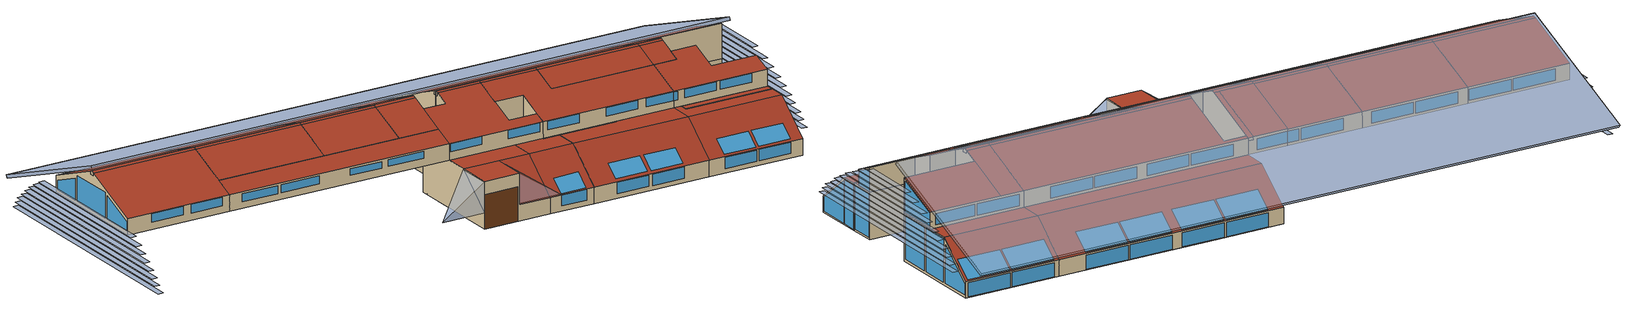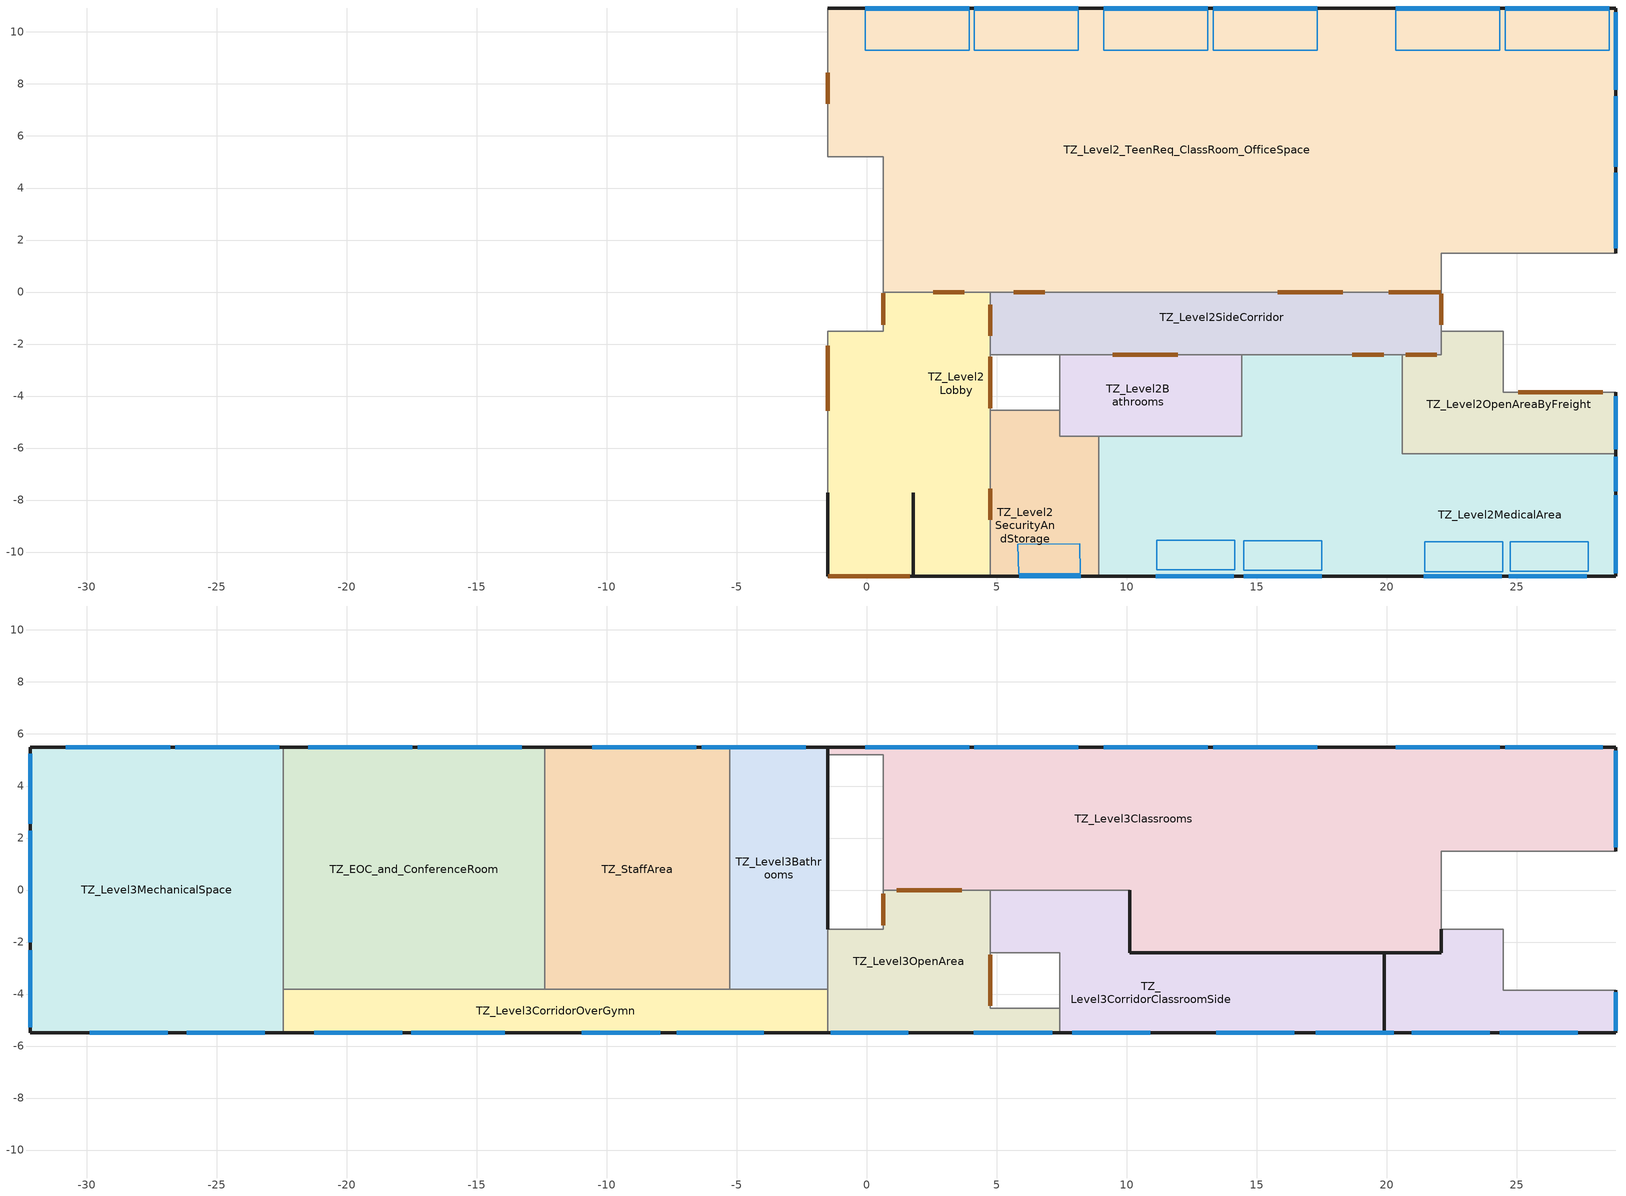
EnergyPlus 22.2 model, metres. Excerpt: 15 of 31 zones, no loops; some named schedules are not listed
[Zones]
TZ_Level2Bathrooms
 floor to TZ_Level1CentralCorridor (Interior Floor): 8.93,-4.54 8.93,-5.54 7.43,-5.54 7.43,-4.54 z3.66
 floor to TZ_Level1SideCorridor (Interior Floor): 8.93,-2.41 8.93,-4.54 7.43,-4.54 7.43,-2.41 z3.66
 floor to TZ_Level1Bathrooms (Interior Floor): 11.93,-2.41 11.93,-5.54 8.93,-5.54 8.93,-2.41 z3.66
 floor to TZ_Level1MensLocker (Interior Floor): 14.43,-2.41 14.43,-5.54 11.93,-5.54 11.93,-2.41 z3.66
 wall to TZ_Level2MedicalArea (ExtWall High Efficiency Reversed): 8.93,-5.54 14.43,-5.54 14.43,-2.41 z3.66:7.82
 wall to TZ_Level2SideCorridor (Interior Wall): 14.43,-2.41 7.43,-2.41 z3.66:7.82
 wall to TZ_Elevator (Interior Wall): 7.43,-2.41 7.43,-4.54 z3.66:7.82
 wall to TZ_Level2SecurityAndStorage (ExtWall High Efficiency Reversed): 7.43,-4.54 7.43,-5.54 8.93,-5.54 z3.66:7.82
 door inside (Interior Door): 11.97,-2.41 9.47,-2.41 z3.68:6.18
 roof outside (Cool Roof With High Insulation ExtRoof): 14.43,-5.54 14.43,-5.49 7.43,-5.49 7.43,-5.54 z7.82
TZ_Level2Lobby
 floor to TZ_Level1CentralCorridor (Interior Floor): 4.75,0 4.75,-7.04 -1.5,-7.04 -1.5,-5.54 2.13,-5.54 2.13,-1.5 0.63,-1.5 0.63,0 z3.66
 floor to TZ_Level1Storage (Interior Floor): 2.13,-1.5 2.13,-5.54 -1.5,-5.54 -1.5,-1.5 z3.66
 floor to TZ_Level1WomensLocker (Interior Floor): 4.75,-7.04 4.75,-10.92 -1.5,-10.92 -1.5,-7.04 z3.66
 wall outside (ExtWall High Efficiency): -1.5,-7.72,7.82 -1.5,-10.92,5.09 -1.5,-10.92,7.82; 1.8,-10.92,7.82 1.8,-10.92,5.09 1.8,-7.72,7.82; -1.5,-10.92,7.82 -1.5,-10.92,3.66 4.75,-10.92,3.66 4.75,-10.92,5.09 1.8,-10.92,5.09 1.8,-10.92,7.82
 wall to TZ_CentralStairwell (Interior Wall): 0.63,0 0.63,-1.5 -1.5,-1.5 z3.66:7.82
 wall to TZ_Level2SecurityAndStorage (ExtWall High Efficiency Reversed): 4.75,-7.72,7.82 4.75,-10.92,5.09 4.75,-10.92,3.66 4.75,-4.54,3.66 4.75,-4.54,7.82
 wall to TZ_Level2_TeenReq_ClassRoom_OfficeSpace (Interior Wall): 4.75,0 0.63,0 z3.66:7.82
 wall to TZ_Gymn (ExtWall High Efficiency Reversed): -1.5,-1.5,7.82 -1.5,-1.5,3.66 -1.5,-10.92,3.66 -1.5,-10.92,5.09 -1.5,-7.72,7.82
 wall to TZ_Level2SideCorridor (Interior Wall): 4.75,-2.41 4.75,0 z3.66:7.82
 wall to TZ_Elevator (Interior Wall): 4.75,-4.54 4.75,-2.41 z3.66:7.82
 door inside (Interior Door): 4.75,-8.76 4.75,-7.56 / 3.76,0 2.56,0 z3.67:6.17; 0.63,-0.06 0.63,-1.26 / 4.75,-4.47 4.75,-2.49 z3.71:6.21; 4.75,-1.68 4.75,-0.48 z3.73:6.23
 door inside (High Eff Exterior Door Reversed): -1.5,-2.07 -1.5,-4.57 z3.71:6.21
 door (High Eff Exterior Door): -1.48,-10.92 1.65,-10.92 z3.67:6.68
 roof outside (Cool Roof With High Insulation ExtRoof): 1.8,-7.72,7.82 1.8,-10.92,5.09 4.75,-10.92,5.09 4.75,-10.08,5.81; 4.75,-7.72 4.75,-5.49 -1.5,-5.49 -1.5,-7.72 z7.82; 1.8,-10.92 1.8,-7.72 -1.5,-7.72 -1.5,-10.92 z7.82; 1.8,-7.72,7.82 4.75,-10.08,5.81 4.75,-7.72,7.82
TZ_Level2MedicalArea
 floor to TZ_Level1LoadingDock (Insulated Interior Floor): 20.59,-2.41 20.59,-6.21 19.9,-6.21 19.9,-2.41 z3.66; 19.9,-2.41 19.9,-6.21 17.93,-6.21 17.93,-2.41 z3.66
 floor to TZ_Level1Bathrooms (Insulated Interior Floor): 11.93,-5.54 11.93,-10.92 8.93,-10.92 8.93,-5.54 z3.66
 floor to TZ_Level1MensLocker (Insulated Interior Floor): 14.43,-5.54 14.43,-6.21 16.43,-6.21 16.43,-10.92 11.93,-10.92 11.93,-5.54 z3.66
 floor to TZ_Level1FoodStorage (ASHRAE 189.1-2009 ExtRoof IEAD ClimateZone 1 Reversed): 17.93,-2.41 17.93,-6.21 14.43,-6.21 14.43,-2.41 z3.66
 floor to TZ_Level1_EQ (Insulated Interior Floor): 28.8,-6.21 28.8,-10.92 19.9,-10.92 19.9,-6.21 z3.66; 19.9,-6.21 19.9,-10.92 16.43,-10.92 16.43,-6.21 z3.66
 wall outside (ExtWall High Efficiency): 8.93,-10.92 19.9,-10.92 28.8,-10.92 z3.66:5.09; 28.8,-7.72,7.82 28.8,-10.92,5.09 28.8,-10.92,3.66 28.8,-6.21,3.66 28.8,-6.21,7.82
 wall to TZ_Level2OpenAreaByFreight (ExtWall High Efficiency): 28.8,-6.21 20.59,-6.21 20.59,-2.41 z3.66:7.82
 wall to TZ_Level2SideCorridor (ExtWall High Efficiency): 20.59,-2.41 19.9,-2.41 14.43,-2.41 z3.66:7.82
 wall to TZ_Level2SecurityAndStorage (ExtWall High Efficiency): 8.93,-5.54,7.82 8.93,-5.54,3.66 8.93,-10.92,3.66 8.93,-10.92,5.09 8.93,-7.72,7.82
 window (ExtWindow HighEfficiency): 21.43,-10.92 24.43,-10.92 / 24.7,-10.92 27.7,-10.92 z4.04:5.04; 28.8,-7.66 28.8,-6.33 z3.76:7.58; 11.12,-10.92 14.12,-10.92 / 14.51,-10.92 17.51,-10.92 z4.05:5.05; 28.8,-7.81,7.46 28.8,-10.78,5.04 28.8,-10.81,3.76 28.8,-7.81,3.76
 door inside (High Eff Exterior Door): 19.87,-2.41 18.67,-2.41 z3.67:6.17
 roof outside (Cool Roof With High Insulation ExtRoof): 19.9,-7.72,7.82 19.9,-10.92,5.09 28.8,-10.92,5.09 28.8,-7.72,7.82; 28.8,-7.72 28.8,-6.21 20.59,-6.21 20.59,-5.49 19.9,-5.49 19.9,-7.72 z7.82; 19.9,-7.72,7.82 8.93,-7.72,7.82 8.93,-10.92,5.09 19.9,-10.92,5.09; 19.9,-7.72 19.9,-5.49 14.43,-5.49 14.43,-5.54 8.93,-5.54 8.93,-7.72 z7.82
 skylight (ExtWindow HighEfficiency): 21.46,-9.61,6.21 21.46,-10.75,5.24 24.46,-10.75,5.24 24.46,-9.61,6.21; 24.75,-9.6,6.22 24.75,-10.74,5.25 27.75,-10.74,5.25 27.75,-9.6,6.22; 11.15,-9.55,6.26 11.15,-10.69,5.29 14.15,-10.69,5.29 14.15,-9.55,6.26; 14.51,-9.56,6.26 14.51,-10.7,5.28 17.51,-10.7,5.28 17.51,-9.56,6.26
TZ_Level2OpenAreaByFreight
 floor to TZ_Level1LoadingDock (Interior Floor): 24.48,-1.5 24.48,-3.86 28.8,-3.86 28.8,-6.21 20.59,-6.21 20.59,-2.41 22.09,-2.41 22.09,-1.5 z3.66
 wall outside (ExtWall High Efficiency): 28.8,-6.21 28.8,-3.86 z3.66:7.82
 wall to TZ_SideStairwell (Interior Wall): 24.48,-1.5 22.09,-1.5 z3.66:7.82
 wall to TZ_Level2SideCorridor (Interior Wall): 22.09,-1.5 22.09,-2.41 20.59,-2.41 z3.66:7.82
 wall to TZ_FreightElevator (Interior Wall): 28.8,-3.86 24.48,-3.86 24.48,-1.5 z3.66:7.82
 window (ExtWindow HighEfficiency): 28.8,-6.04 28.8,-4.01 z3.82:7.65
 door inside (Interior Door): 21.93,-2.41 20.73,-2.41 z3.72:6.22; 28.3,-3.86 25.06,-3.86 z3.78:6.78
 roof outside (Cool Roof With High Insulation ExtRoof): 28.8,-6.21 28.8,-5.49 20.59,-5.49 20.59,-6.21 z7.82
TZ_Level2SecurityAndStorage
 floor to TZ_Level1Bathrooms (Insulated Interior Floor): 8.93,-7.04 8.93,-10.92 7.43,-10.92 7.43,-7.04 z3.66
 floor to TZ_Level1WomensLocker (Insulated Interior Floor): 7.43,-7.04 7.43,-10.92 4.75,-10.92 4.75,-7.04 z3.66
 floor to TZ_Level1CentralCorridor (Insulated Interior Floor): 8.93,-5.54 8.93,-7.04 7.43,-7.04 7.43,-5.54 z3.66; 7.43,-4.54 7.43,-7.04 4.75,-7.04 4.75,-4.54 z3.66
 wall outside (ExtWall High Efficiency): 4.75,-10.92 8.93,-10.92 z3.66:5.09
 wall to TZ_Elevator (ExtWall High Efficiency): 7.43,-4.54 4.75,-4.54 z3.66:7.82
 window (ExtWindow HighEfficiency): 5.86,-10.92 8.23,-10.92 z4.12:5.07
 roof outside (Cool Roof With High Insulation ExtRoof): 4.75,-10.08,5.81 4.75,-10.92,5.09 5.8,-10.92,5.09; 8.93,-7.72 8.93,-5.54 7.43,-5.54 7.43,-5.49 4.75,-5.49 4.75,-7.72 z7.82; 4.75,-7.72,7.82 4.75,-10.08,5.81 5.8,-10.92,5.09 8.93,-10.92,5.09 8.93,-7.72,7.82
 skylight (ExtWindow HighEfficiency): 8.19,-9.67,6.16 5.81,-9.7,6.13 5.84,-10.83,5.17 8.22,-10.81,5.19
TZ_Level2SideCorridor
 floor to TZ_Level1LoadingDock (Interior Floor): 22.09,-1.5 22.09,-2.41 19.9,-2.41 19.9,-1.5 z3.66; 19.9,-1.5 19.9,-2.41 17.93,-2.41 17.93,-1.5 z3.66
 floor to TZ_Level1SideCorridor (Interior Floor): 22.09,0 22.09,-1.5 19.9,-1.5 19.9,0 z3.66; 19.9,0 19.9,-1.5 8.93,-1.5 8.93,-2.41 7.43,-2.41 7.43,0 z3.66
 floor to TZ_Level1Bathrooms (Interior Floor): 11.93,-1.5 11.93,-2.41 8.93,-2.41 8.93,-1.5 z3.66
 floor to TZ_Level1Cafeteria (Interior Floor): 7.43,0 7.43,-2.41 4.75,-2.41 4.75,0 z3.66
 floor to TZ_Level1MensLocker (Interior Floor): 14.43,-1.5 14.43,-2.41 11.93,-2.41 11.93,-1.5 z3.66
 floor to TZ_Level1FoodStorage (ASHRAE 189.1-2009 ExtRoof IEAD ClimateZone 1 Reversed): 17.93,-1.5 17.93,-2.41 14.43,-2.41 14.43,-1.5 z3.66
 wall to TZ_Elevator (Interior Wall): 4.75,-2.41 7.43,-2.41 z3.66:7.82
 wall to TZ_SideStairwell (Interior Wall): 22.09,-1.5 22.09,0 z3.66:7.82
 wall to TZ_Level2_TeenReq_ClassRoom_OfficeSpace (Interior Wall): 22.09,0 19.9,0 4.75,0 z3.66:7.82
 door inside (Interior Door): 22.09,-1.26 22.09,-0.06 z3.71:6.21; 22.08,0 20.08,0 z3.67:6.17; 18.31,0 15.81,0 z3.75:6.25; 6.86,0 5.66,0 z3.68:6.18
TZ_Level2_TeenReq_ClassRoom_OfficeSpace
 floor to TZ_Level1Kitchen (ASHRAE 189.1-2009 ExtRoof IEAD ClimateZone 1 Reversed): 22.09,4 22.09,0 19.9,0 19.9,4 z3.66; 19.9,4 19.9,0 7.43,0 7.43,4 z3.66
 floor to TZ_Level1CentralCorridor (Interior Floor): 4.75,10.92 4.75,0 0.63,0 0.63,5.21 -1.5,5.21 -1.5,10.92 z3.66
 floor to TZ_Level1Cafeteria (Interior Floor): 28.8,10.92 28.8,1.5 22.09,1.5 22.09,4 19.9,4 19.9,10.92 z3.66; 19.9,10.92 19.9,4 7.43,4 7.43,0 4.75,0 4.75,10.92 z3.66
 wall outside (ExtWall High Efficiency): 28.8,10.92 19.9,10.92 -1.5,10.92 z3.66:5.11; 28.8,1.5,7.82 28.8,1.5,3.66 28.8,10.92,3.66 28.8,10.92,5.11 28.8,7.6,7.82
 wall to TZ_CentralStairwell (Interior Wall): -1.5,5.21 0.63,5.21 0.63,0 z3.66:7.82
 wall to TZ_SideStairwell (Interior Wall): 22.09,0 22.09,1.5 28.8,1.5 z3.66:7.82
 wall to TZ_Gymn (ExtWall High Efficiency Reversed): -1.5,7.6,7.82 -1.5,10.92,5.11 -1.5,10.92,3.66 -1.5,5.21,3.66 -1.5,5.21,7.82
 window (ExtWindow HighEfficiency): 28.55,10.92 24.55,10.92 / 24.35,10.92 20.35,10.92 / 3.94,10.92 -0.06,10.92 / 8.14,10.92 4.14,10.92 / 17.32,10.92 13.32,10.92 / 13.12,10.92 9.12,10.92 z3.71:4.96; 28.8,1.68 28.8,4.58 z3.87:7.68; 28.8,7.52,7.7 28.8,4.86,7.7 28.8,4.83,3.87 28.8,7.49,3.87; 28.8,7.82,7.23 28.8,7.78,3.87 28.8,10.73,3.89 28.8,10.76,4.79
 door inside (High Eff Exterior Door Reversed): -1.5,8.43 -1.5,7.23 z3.7:6.2
 roof outside (Cool Roof With High Insulation ExtRoof): 19.9,7.6,7.82 28.8,7.6,7.82 28.8,10.92,5.11 19.9,10.92,5.11; 28.8,5.49 28.8,7.6 19.9,7.6 19.9,5.49 z7.82; 19.9,5.49 19.9,7.6 -1.5,7.6 -1.5,5.49 z7.82; -1.5,7.6,7.82 19.9,7.6,7.82 19.9,10.92,5.11 -1.5,10.92,5.11
 skylight (ExtWindow HighEfficiency): 28.55,9.3,6.44 28.55,10.84,5.17 24.55,10.84,5.17 24.55,9.3,6.44; 24.35,9.3,6.44 24.35,10.84,5.17 20.35,10.84,5.17 20.35,9.3,6.44; 17.32,9.3,6.44 17.32,10.84,5.17 13.32,10.84,5.17 13.32,9.3,6.44; 13.12,9.3,6.44 13.12,10.84,5.17 9.12,10.84,5.17 9.12,9.3,6.44; 8.14,9.3,6.44 8.14,10.84,5.17 4.14,10.84,5.17 4.14,9.3,6.44; 3.94,9.3,6.44 3.94,10.84,5.17 -0.06,10.84,5.17 -0.06,9.3,6.44
TZ_EOC_and_ConferenceRoom
 floor ground (ExtSlabCarpet 4in ClimateZone 1-8): -12.37,5.49 -12.37,5.4 -22.43,5.4 -22.43,5.49 z7.82
 floor to TZ_Gymn (ASHRAE 189.1-2009 ExtRoof IEAD ClimateZone 1 Reversed): -12.37,5.4 -12.37,-3.81 -22.43,-3.81 -22.43,5.4 z7.82
 wall outside (ExtWall High Efficiency): -12.37,5.49 -22.43,5.49 z7.82:9.27
 wall to TZ_StaffArea (Insulated Interior Wall Reversed): -12.37,0.25,11.44 -12.37,0.25,11.16 -12.37,-0.25,11.16 -12.37,-0.25,11.44 -12.37,-3.81,9.97 -12.37,-3.81,7.82 -12.37,5.49,7.82 -12.37,5.49,9.27; -12.37,0,11.54 -12.37,-0.25,11.44 -12.37,-0.25,11.16 -12.37,0.25,11.16 -12.37,0.25,11.44
 wall to TZ_Level3CorridorOverGymn (Interior Wall): -22.43,-3.81 -12.37,-3.81 z7.82:9.97
 wall to TZ_Level3MechanicalSpace (Interior Wall): -22.43,0.25,11.44 -22.43,5.49,9.27 -22.43,5.49,7.82 -22.43,-3.81,7.82 -22.43,-3.81,9.97 -22.43,-0.25,11.44 -22.43,-0.25,11.16 -22.43,0.25,11.16; -22.43,0,11.54 -22.43,0.25,11.44 -22.43,0.25,11.16 -22.43,-0.25,11.16 -22.43,-0.25,11.44
 window (ExtWindow HighEfficiency): -13.27,5.49 -17.27,5.49 / -17.47,5.49 -21.47,5.49 z8.07:9.07
 roof outside (Cool Roof With High Insulation ExtRoof): -22.43,-0.25,11.44 -22.43,-3.81,9.97 -12.37,-3.81,9.97 -12.37,-0.25,11.44; -12.37,0.25,11.44 -12.37,5.49,9.27 -22.43,5.49,9.27 -22.43,0.25,11.44; -22.43,0,11.54 -12.37,0,11.54 -12.37,0.25,11.44 -22.43,0.25,11.44; -22.43,0,11.54 -22.43,-0.25,11.44 -12.37,-0.25,11.44 -12.37,0,11.54
TZ_Level3Bathrooms
 floor to TZ_Gymn (ASHRAE 189.1-2009 ExtRoof IEAD ClimateZone 1 Reversed): -1.5,5.49 -1.5,-3.81 -5.26,-3.81 -5.26,5.49 z7.82
 wall outside (ExtWall High Efficiency): -1.5,5.49 -2,5.49 z9.05:9.3; -2,5.49,9.3 -2,5.49,9.05 -1.5,5.49,9.05 -1.5,5.49,7.82 -5.26,5.49,7.82 -5.26,5.49,9.3; -1.5,0,11.57 -1.5,0,11.54 -1.5,5.21,9.39 -1.5,5.21,9.42; -1.5,0,11.57 -1.5,-1.5,10.94 -1.5,-1.5,10.91 -1.5,0,11.54; -1.5,5.21,9.42 -1.5,5.21,9.39 -1.5,5.49,9.27 -1.5,5.49,9.3
 wall to TZ_StaffArea (Insulated Interior Wall Reversed): -5.26,0.25,11.47 -5.26,5.49,9.3 -5.26,5.49,7.82 -5.26,-3.81,7.82 -5.26,-3.81,9.97 -5.26,-0.25,11.46 -5.26,-0.25,11.16 -5.26,0.25,11.16; -5.26,0,11.57 -5.26,0.25,11.47 -5.26,0.25,11.16 -5.26,-0.25,11.16 -5.26,-0.25,11.46
 wall to TZ_Level3OpenArea (Interior Wall): -1.5,-1.5,10.94 -1.5,-3.81,9.97 -1.5,-3.81,7.82 -1.5,-1.5,7.82
 wall to TZ_CentralStairwell (Interior Wall): -1.5,0,11.54 -1.5,-1.5,10.91 -1.5,-1.5,7.82 -1.5,5.21,7.82 -1.5,5.21,9.39
 wall to TZ_Level3Classrooms (Interior Wall): -1.5,5.21,9.39 -1.5,5.21,7.82 -1.5,5.49,7.82 -1.5,5.49,9.27
 wall to TZ_Level3CorridorOverGymn (Interior Wall): -5.26,-3.81 -1.5,-3.81 z7.82:9.97
 window (ExtWindow HighEfficiency): -2.35,5.49 -5.25,5.49 z8.07:9.07
 roof outside (Cool Roof With High Insulation ExtRoof): -1.5,0,11.57 -1.5,0.25,11.47 -5.26,0.25,11.47 -5.26,0,11.57; -2,0.25,11.47 -2,5.49,9.3 -5.26,5.49,9.3 -5.26,0.25,11.47; -5.26,-0.25,11.46 -5.26,-3.81,9.97 -1.5,-3.81,9.97 -1.5,-0.25,11.46; -1.5,0.25,11.47 -1.5,5.49,9.3 -2,5.49,9.3 -2,0.25,11.47; -5.26,0,11.57 -5.26,-0.25,11.46 -1.5,-0.25,11.46 -1.5,0,11.57
TZ_Level3Classrooms
 floor to TZ_Level2_TeenReq_ClassRoom_OfficeSpace (Interior Floor): 28.8,5.49 28.8,1.5 22.09,1.5 22.09,0 19.9,0 19.9,5.49 z7.82; -1.5,5.49 19.9,5.49 19.9,0 0.63,0 0.63,5.21 -1.5,5.21 z7.82
 floor to TZ_Level2SideCorridor (Interior Floor): 22.09,0 22.09,-2.41 19.9,-2.41 19.9,0 z7.82; 19.9,0 19.9,-2.41 10.11,-2.41 10.11,0 z7.82
 wall outside (ExtWall High Efficiency): 28.8,5.49 19.9,5.49 -1.5,5.49 z7.82:9.27; -1.5,5.49 -1.5,5.21 z7.82:7.85; -1.5,5.21,9.39 -1.5,5.49,9.27 -1.5,5.49,9.05 -1.5,5.21,9.18; 28.8,1.5,10.92 28.8,1.5,7.82 28.8,5.49,7.82 28.8,5.49,9.27
 wall to TZ_Level3CorridorClassroomSide (Interior Wall): 4.75,0 10.11,0 z7.82:11.16; 10.11,-2.41 19.9,-2.41 22.09,-2.41 z7.82:10.53; 4.75,0 10.11,0 z11.16:11.54; 22.09,-1.5,10.91 22.09,-2.41,10.53 22.09,-2.41,7.82 22.09,-1.5,7.82; 10.11,-0.25,11.44 10.11,-0.25,11.16 10.11,0,11.16 10.11,0,7.82 10.11,-2.41,7.82 10.11,-2.41,10.53; 10.11,0,11.54 10.11,0,11.16 10.11,-0.25,11.16 10.11,-0.25,11.44
 wall to TZ_CentralStairwell (Interior Wall): -1.5,5.21 0.63,5.21 z7.82:9.39; 0.63,0,11.54 0.63,0.25,11.44 0.63,0.25,11.16 0.63,0,11.16; 0.63,0.25,11.44 0.63,5.21,9.39 0.63,5.21,7.82 0.63,0,7.82 0.63,0,11.16 0.63,0.25,11.16
 wall to TZ_Level3OpenArea (Interior Wall): 0.63,0 4.75,0 z7.82:11.16; 0.63,0 4.75,0 z11.16:11.54
 wall to TZ_SideStairwell (Interior Wall): 22.09,1.5 28.8,1.5 z7.82:10.92; 22.09,0.25,11.44 22.09,0.25,11.16 22.09,-0.25,11.16 22.09,-0.25,11.44 22.09,-1.5,10.91 22.09,-1.5,7.82 22.09,1.5,7.82 22.09,1.5,10.92; 22.09,0,11.54 22.09,-0.25,11.44 22.09,-0.25,11.16 22.09,0.25,11.16 22.09,0.25,11.44
 window (ExtWindow HighEfficiency): 28.3,5.49 24.55,5.49 / 24.35,5.49 20.35,5.49 / 17.32,5.49 13.32,5.49 / 13.12,5.49 9.12,5.49 / 8.14,5.49 4.14,5.49 / 3.94,5.49 -0.06,5.49 z8.07:9.07; 28.8,1.64,10.69 28.8,1.64,7.97 28.8,5.36,7.97 28.8,5.36,9.16
 door inside (Interior Door): 1.16,0 3.66,0 z7.89:10.39
 roof outside (Cool Roof With High Insulation ExtRoof): 19.9,-0.25,11.44 19.9,-2.41,10.53 22.09,-2.41,10.53 22.09,-0.25,11.44; 28.8,1.5,10.92 28.8,5.49,9.27 22.09,5.49,9.27 22.09,1.5,10.92; 22.09,0.25,11.44 22.09,5.49,9.27 19.9,5.49,9.27 19.9,0.25,11.44; 10.11,-0.25,11.44 10.11,-2.41,10.53 19.9,-2.41,10.53 19.9,-0.25,11.44; 0.63,0.25,11.44 19.9,0.25,11.44 19.9,5.49,9.27 -1.5,5.49,9.27 -1.5,5.21,9.39 0.63,5.21,9.39; 19.9,0,11.54 19.9,-0.25,11.44 22.09,-0.25,11.44 22.09,0,11.54; 22.09,0,11.54 22.09,0.25,11.44 19.9,0.25,11.44 19.9,0,11.54; 0.63,0,11.54 19.9,0,11.54 19.9,0.25,11.44 0.63,0.25,11.44; 10.11,0,11.54 10.11,-0.25,11.44 19.9,-0.25,11.44 19.9,0,11.54
TZ_Level3CorridorClassroomSide
 floor to TZ_Level2MedicalArea (ASHRAE 189.1-2009 ExtRoof IEAD ClimateZone 1 Reversed): 20.59,-2.41 20.59,-5.49 19.9,-5.49 19.9,-2.41 z7.82; 19.9,-2.41 19.9,-5.49 14.43,-5.49 14.43,-2.41 z7.82
 floor to TZ_Level2SideCorridor (Interior Floor): 10.11,0 10.11,-2.41 4.75,-2.41 4.75,0 z7.82
 floor to TZ_Level2Bathrooms (Interior Floor): 14.43,-2.41 14.43,-5.49 7.43,-5.49 7.43,-2.41 z7.82
 floor to TZ_Level2OpenAreaByFreight (Interior Floor): 24.48,-1.5 24.48,-3.85 28.8,-3.85 28.8,-5.49 20.59,-5.49 20.59,-2.41 22.09,-2.41 22.09,-1.5 z7.82
 wall outside (ExtWall High Efficiency): 22.09,-2.41 19.9,-2.41 10.11,-2.41 z10.53:10.55; 7.43,-5.49 19.9,-5.49 28.8,-5.49 z7.82:9.27; 19.9,-2.41,10.55 19.9,-2.41,7.82 19.9,-5.49,7.82 19.9,-5.49,9.27; 10.11,0,11.54 10.11,-2.41,10.55 10.11,-2.41,10.53; 28.8,-3.85,9.95 28.8,-5.49,9.27 28.8,-5.49,7.82 28.8,-3.85,7.82; 22.09,-1.5,10.92 22.09,-1.5,10.91 22.09,-2.41,10.53 22.09,-2.41,10.55
 wall to TZ_Level3OpenArea (Interior Wall): 7.43,-4.54,9.67 7.43,-4.54,7.82 7.43,-5.49,7.82 7.43,-5.49,9.27; 4.75,0,11.54 4.75,0,11.16 4.75,-0.25,11.16 4.75,-0.25,11.44; 4.75,-0.25,11.44 4.75,-0.25,11.16 4.75,0,11.16 4.75,0,7.82 4.75,-2.41,7.82 4.75,-2.41,10.55
 wall to TZ_FreightElevator (Interior Wall): 28.8,-3.85 24.48,-3.85 z7.82:9.95; 24.48,-1.5,10.92 24.48,-3.85,9.95 24.48,-3.85,7.82 24.48,-1.5,7.82
 wall to TZ_Elevator (Interior Wall): 4.75,-2.41 7.43,-2.41 z7.82:10.55; 7.43,-2.41,10.55 7.43,-2.41,7.82 7.43,-4.54,7.82 7.43,-4.54,9.67
 wall to TZ_SideStairwell (Interior Wall): 24.48,-1.5 22.09,-1.5 z7.82:10.92
 window (ExtWindow HighEfficiency): 17.26,-5.49 19.9,-5.49 / 19.9,-5.49 20.26,-5.49 / 7.9,-5.49 10.9,-5.49 / 13.45,-5.49 16.45,-5.49 z8.46:9.21; 20.96,-5.49 23.96,-5.49 z8.49:9.24; 24.35,-5.49 27.35,-5.49 z8.48:9.23; 28.8,-3.94,9.83 28.8,-5.41,9.19 28.8,-5.41,7.9 28.8,-3.94,7.9
 roof outside (Cool Roof With High Insulation ExtRoof): 10.11,-0.25,11.44 4.75,-0.25,11.44 4.75,-2.41,10.55 7.43,-2.41,10.55 7.43,-5.49,9.27 19.9,-5.49,9.27 19.9,-2.41,10.55 10.11,-2.41,10.55; 10.11,0,11.54 4.75,0,11.54 4.75,-0.25,11.44 10.11,-0.25,11.44; 24.48,-1.5,10.92 22.09,-1.5,10.92 22.09,-2.41,10.55 19.9,-2.41,10.55 19.9,-5.49,9.27 28.8,-5.49,9.27 28.8,-3.85,9.95 24.48,-3.85,9.95
TZ_Level3CorridorOverGymn
 floor to TZ_Gymn (ASHRAE 189.1-2009 ExtRoof IEAD ClimateZone 1 Reversed): -22.43,-3.81 -1.5,-3.81 -1.5,-5.49 -22.43,-5.49 z7.82
 wall outside (ExtWall High Efficiency): -22.43,-5.49 -1.5,-5.49 z7.82:9.27
 wall to TZ_StaffArea (Insulated Interior Wall Reversed): -12.37,-3.81 -5.26,-3.81 z7.82:9.97
 wall to TZ_Level3OpenArea (Interior Wall): -1.5,-3.81,9.97 -1.5,-5.49,9.27 -1.5,-5.49,7.82 -1.5,-3.81,7.82
 wall to TZ_Level3MechanicalSpace (Interior Wall): -22.43,-3.81,9.97 -22.43,-3.81,7.82 -22.43,-5.49,7.82 -22.43,-5.49,9.27
 window (ExtWindow HighEfficiency): -21.24,-5.49 -17.87,-5.49 z8.39:9.1; -17.52,-5.49 -13.93,-5.49 z8.41:9.1; -10.96,-5.49 -7.93,-5.49 z8.51:9.08; -7.31,-5.49 -3.96,-5.49 z8.52:9.12
 roof outside (Cool Roof With High Insulation ExtRoof): -22.43,-3.81,9.97 -22.43,-5.49,9.27 -1.5,-5.49,9.27 -1.5,-3.81,9.97
TZ_Level3MechanicalSpace
 floor to TZ_Gymn (ASHRAE 189.1-2009 ExtRoof IEAD ClimateZone 1 Reversed): -22.43,5.49 -22.43,-5.49 -32.16,-5.49 -32.16,5.49 z7.82
 wall outside (ExtWall High Efficiency): -22.43,5.49 -32.16,5.49 / -32.16,-5.49 -22.43,-5.49 z7.82:9.27; -32.16,0.25,11.44 -32.16,5.49,9.27 -32.16,5.49,7.82 -32.16,-5.49,7.82 -32.16,-5.49,9.27 -32.16,-0.25,11.44 -32.16,-0.25,11.16 -32.16,0.25,11.16
 window (ExtWindow HighEfficiency): -22.59,5.49 -26.59,5.49 / -26.79,5.49 -30.79,5.49 z8.07:9.07; -32.16,2.29 -32.16,-2 z8.12:10.36; -29.88,-5.49 -26.88,-5.49 z8.46:9.21; -26.14,-5.49 -23.14,-5.49 z8.47:9.22; -32.16,2.55,10.04 -32.16,5.25,8.94 -32.16,5.25,8.12 -32.16,2.55,8.12; -32.16,-2.32,10.16 -32.16,-2.32,8.12 -32.16,-5.28,8.12 -32.16,-5.28,8.94
 roof outside (Cool Roof With High Insulation ExtRoof): -22.43,0.25,11.44 -22.43,5.49,9.27 -32.16,5.49,9.27 -32.16,0.25,11.44; -32.16,-0.25,11.44 -32.16,-5.49,9.27 -22.43,-5.49,9.27 -22.43,-0.25,11.44; -22.43,0,11.54 -22.43,0.25,11.44 -32.16,0.25,11.44 -32.16,0,11.54; -32.16,0,11.54 -32.16,-0.25,11.44 -22.43,-0.25,11.44 -22.43,0,11.54
TZ_Level3OpenArea
 floor to TZ_Level2SecurityAndStorage (ASHRAE 189.1-2009 ExtRoof IEAD ClimateZone 1 Reversed): 7.43,-4.54 7.43,-5.49 4.75,-5.49 4.75,-4.54 z7.82
 floor to TZ_Level2Lobby (Interior Floor): 4.75,0 4.75,-5.49 -1.5,-5.49 -1.5,-1.5 0.63,-1.5 0.63,0 z7.82
 wall outside (ExtWall High Efficiency): -1.5,-5.49 7.43,-5.49 z7.82:9.27
 wall to TZ_CentralStairwell (Interior Wall): 0.63,-1.5 -1.5,-1.5 z7.82:10.92; 0.63,-0.25,11.44 0.63,-0.25,11.16 0.63,0,11.16 0.63,0,7.82 0.63,-1.5,7.82 0.63,-1.5,10.92; 0.63,0,11.54 0.63,0,11.16 0.63,-0.25,11.16 0.63,-0.25,11.44
 wall to TZ_Elevator (Interior Wall): 7.43,-4.54 4.75,-4.54 z7.82:9.67; 4.75,-2.41,10.55 4.75,-4.54,9.67 4.75,-4.54,7.82 4.75,-2.41,7.82
 window (ExtWindow HighEfficiency): 4.13,-5.49 7.13,-5.49 z8.48:9.23; -1.38,-5.49 1.59,-5.49 z8.54:9.24
 door inside (Interior Door): 4.75,-4.46 4.75,-2.5 z7.88:9.62; 0.63,-0.15 0.63,-1.35 z7.86:10.36
 roof outside (Cool Roof With High Insulation ExtRoof): 0.63,-0.25,11.44 0.63,-1.5,10.92 -1.5,-1.5,10.92 -1.5,-5.49,9.27 7.43,-5.49,9.27 7.43,-4.54,9.67 4.75,-4.54,9.67 4.75,-0.25,11.44; 0.63,0,11.54 0.63,-0.25,11.44 4.75,-0.25,11.44 4.75,0,11.54
TZ_StaffArea
 floor ground (ExtSlabCarpet 4in ClimateZone 1-8): -5.26,5.49 -5.26,5.4 -12.37,5.4 -12.37,5.49 z7.82
 floor to TZ_Gymn (ASHRAE 189.1-2009 ExtRoof IEAD ClimateZone 1 Reversed): -5.26,5.4 -5.26,-3.81 -12.37,-3.81 -12.37,5.4 z7.82
 wall outside (ExtWall High Efficiency): -5.26,5.49 -12.37,5.49 z7.82:9.27
 window (ExtWindow HighEfficiency): -5.27,5.49 -6.35,5.49 / -6.55,5.49 -10.55,5.49 z8.07:9.07
 roof outside (Cool Roof With High Insulation ExtRoof): -12.37,-0.25,11.44 -12.37,-3.81,9.97 -5.26,-3.81,9.97 -5.26,-0.25,11.44; -5.26,0.25,11.44 -5.26,5.49,9.27 -12.37,5.49,9.27 -12.37,0.25,11.44; -12.37,0,11.54 -12.37,-0.25,11.44 -5.26,-0.25,11.44 -5.26,0,11.54; -5.26,0,11.54 -5.26,0.25,11.44 -12.37,0.25,11.44 -12.37,0,11.54
shading: -1.5,-10.92,7.82 -5.5,-10.92,5.09 -1.5,-10.92,5.09; -1.5,-7.72,7.82 -5.5,-10.92,5.09 -1.5,-10.92,7.82; 1.8,-10.92,7.82 1.8,-10.92,5.09 5.8,-10.92,5.09; 1.8,-10.92,7.82 5.8,-10.92,5.09 1.8,-7.72,7.82; 29.55,-10.4 29.55,10.1 29.05,10.1 29.05,-10.4 z5.77; 29.55,-9.93 29.55,9.69 29.05,9.69 29.05,-9.93 z6.27; 29.55,-9.48 29.55,9.17 29.05,9.17 29.05,-9.48 z6.77; 29.55,-8.62 29.55,8.59 29.05,8.59 29.05,-8.62 z7.27; 29.55,-8.05 29.55,7.83 29.05,7.83 29.05,-8.05 z7.77; 29.55,-7.21 29.55,7.18 29.05,7.18 29.05,-7.21 z8.27; 29.55,-6.38 29.55,6.2 29.05,6.2 29.05,-6.38 z8.77; 29.55,-5.28 29.55,5.39 29.05,5.39 29.05,-5.28 z9.27; 29.55,-4.42 29.55,4.07 29.05,4.07 29.05,-4.42 z9.77; 29.55,-2.86 29.55,2.91 29.05,2.91 29.05,-2.86 z10.27; -32.41,-11.34 -32.41,10.92 -32.91,10.92 -32.91,-11.34 z4.84; -32.41,-10.81 -32.41,10.59 -32.91,10.59 -32.91,-10.81 z5.34; -32.41,-10.4 -32.41,10.26 -32.91,10.26 -32.91,-10.4 z5.84; -32.41,-9.87 -32.41,9.66 -32.91,9.66 -32.91,-9.87 z6.34; -32.41,-9.28 -32.41,9.13 -32.91,9.13 -32.91,-9.28 z6.84; -32.41,-8.65 -32.41,8.52 -32.91,8.52 -32.91,-8.65 z7.34; -32.41,-7.99 -32.41,7.8 -32.91,7.8 -32.91,-7.99 z7.84; -32.41,-7.14 -32.41,6.96 -32.91,6.96 -32.91,-7.14 z8.34; 28.78,0.25,11.91 28.78,0.15,11.65 28.78,13.2,6.37 28.78,13.36,6.61; -32.07,0.25,11.9 -32.07,13.36,6.6 -32.07,13.2,6.36 -32.07,0.14,11.64; 28.78,0.25,11.91 28.78,13.36,6.61 -32.07,13.36,6.6 -32.07,0.25,11.9; 28.78,13.36,6.61 28.78,13.2,6.37 -32.07,13.2,6.36 -32.07,13.36,6.6; 28.78,0.15,11.65 -32.07,0.14,11.64 -32.07,13.2,6.36 28.78,13.2,6.37; 28.78,0.25,11.91 -32.07,0.25,11.9 -32.07,0.14,11.64 28.78,0.15,11.65
[Building]
Hau_ula_Resilience_Center_Detailed: North Axis {deg}=180
[Site:GroundTemperature:Undisturbed:KusudaAchenbach]
Vertical Bore Field Ground Temps: 0.8, 920, 2551.09, 22, 3.2, 8
[Site:Location]
MCB.Hawaii-Kaneohe.Bay.MCAS.Oahu: Latitude {deg}=21.45; Longitude {deg}=-157.77; Time Zone {hr}=-10; Elevation {m}=7.3
[SizingPeriod:DesignDay] Month=8; Day of Month=21; Day Type=SummerDesignDay; Daily Dry-Bulb Temperature Range {deltaC}=6.5; Dry-Bulb Temperature Range Modifier Type=DefaultMultipliers; Barometric Pressure {Pa}=101301; Wind Speed {m/s}=7; Wind Direction {deg}=60; Rain Indicator=No; Snow Indicator=No; Daylight Saving Time Indicator=No; Solar Model Indicator=ASHRAETau; ASHRAE Clear Sky Optical Depth for Beam Irradiance (taub)=0.368; ASHRAE Clear Sky Optical Depth for Diffuse Irradiance (taud)=2.593; Begin Environment Reset Mode=FullResetAtBeginEnvironment
Name | Maximum Dry-Bulb Temperature {C} | Humidity Condition Type | Wetbulb or DewPoint at Maximum Dry-Bulb {C} | Enthalpy at Maximum Dry-Bulb {J/kg}
Honolulu Intl AP Ann Clg .4% Condns DB=>MWB | 32 | Wetbulb | 23.4
Honolulu Intl AP Ann Clg .4% Condns DP=>MDB | 27.3 | Dewpoint | 24.1
Honolulu Intl AP Ann Clg .4% Condns Enth=>MDB | 29.2 | Enthalpy |  | 76700
Honolulu Intl AP Ann Clg .4% Condns WB=>MDB | 29.2 | Wetbulb | 25.2
[Material]
Name | Roughness | Thickness {m} | Conductivity {W/m-K} | Density {kg/m3} | Specific Heat {J/kg-K} | Thermal Absorptance | Solar Absorptance | Visible Absorptance
1/2IN Gypsum | Smooth | 0.0127 | 0.16 | 784.9 | 830 | 0.9 | 0.4 | 0.4
1IN Stucco | Smooth | 0.0253 | 0.6918 | 1858 | 837 | 0.9 | 0.92 | 0.92
8IN Concrete HW | MediumRough | 0.2033 | 1.7296 | 2243 | 837 | 0.9 | 0.65 | 0.65
Cool Roof Membrane | VeryRough | 0.0095 | 0.16 | 1121.29 | 1460 | 0.7 | 0.45 | 0.7
F08 Metal surface | Smooth | 0.0008 | 45.28 | 7824 | 500 | 0.9 | 0.7 | 0.7
F16 Acoustic tile | MediumSmooth | 0.0191 | 0.06 | 368 | 590 | 0.9 | 0.3 | 0.3
G01a 19mm gypsum board | MediumSmooth | 0.019 | 0.16 | 800 | 1090 | 0.9 | 0.4 | 0.4
G05 25mm wood | MediumSmooth | 0.0254 | 0.15 | 608 | 1630 | 0.9 | 0.5 | 0.5
I01 25mm insulation board | MediumRough | 0.0254 | 0.03 | 43 | 1210 | 0.9 | 0.6 | 0.6
M11 100mm lightweight concrete | MediumRough | 0.1016 | 0.53 | 1280 | 840 | 0.9 | 0.5 | 0.5
MAT-CC05 4 HW CONCRETE | Rough | 0.1016 | 1.311 | 2240 | 836.8 | 0.9 | 0.85 | 0.85
Metal Decking | MediumSmooth | 0.0015 | 45.006 | 7680 | 418.4 | 0.9 | 0.6 | 0.6
Roof Insulation [18]; Roof Insulation [18] 1 | MediumRough | 0.1693 | 0.049 | 265 | 836.8 | 0.9 | 0.7 | 0.7
Roof Insulation [25] | MediumRough | 0.263 | 0.049 | 265 | 836.8 | 0.9 | 0.7 | 0.7
Roof Membrane | VeryRough | 0.0095 | 0.16 | 1121.29 | 1460 | 0.9 | 0.7 | 0.7
Wall Insulation [31] | MediumRough | 0.0337 | 0.0432 | 91 | 837 | 0.9 | 0.5 | 0.5
Wall Insulation [44] | MediumRough | 0.1104 | 0.0432 | 91 | 837 | 0.9 | 0.5 | 0.5
[Material:AirGap]
Name | Thermal Resistance {m2-K/W}
F04 Wall air space resistance | 0.15
F05 Ceiling air space resistance | 0.18
[Material:NoMass]
CP02 CARPET PAD: Roughness=Smooth; Thermal Resistance {m2-K/W}=0.1; Thermal Absorptance=0.9; Solar Absorptance=0.8; Visible Absorptance=0.8
[WindowMaterial:SimpleGlazingSystem]
Nonres Window Glazing Layer: U-Factor {W/m2-K}=1; Solar Heat Gain Coefficient=0.23; Visible Transmittance=0.4
[Construction]
ASHRAE 189.1-2009 ExtRoof IEAD ClimateZone 1 Reversed: Metal Decking, Roof Insulation [18], Roof Membrane
Cool Roof With High Insulation ExtRoof: Cool Roof Membrane, Roof Insulation [18] 1, Roof Insulation [18], Metal Decking
ExtSlabCarpet 4in ClimateZone 1-8: MAT-CC05 4 HW CONCRETE, CP02 CARPET PAD
ExtWall High Efficiency: 1IN Stucco, 8IN Concrete HW, Wall Insulation [44], 1/2IN Gypsum
ExtWall High Efficiency Reversed: 1/2IN Gypsum, Wall Insulation [44], 8IN Concrete HW, 1IN Stucco
ExtWindow HighEfficiency: Nonres Window Glazing Layer
High Eff Exterior Door: F08 Metal surface, I01 25mm insulation board, Roof Insulation [18]
High Eff Exterior Door Reversed: Roof Insulation [18], I01 25mm insulation board, F08 Metal surface
Insulated Interior Floor: F16 Acoustic tile, F05 Ceiling air space resistance, M11 100mm lightweight concrete, Roof Insulation [25]
Insulated Interior Wall Reversed: Wall Insulation [31], G01a 19mm gypsum board, F04 Wall air space resistance, G01a 19mm gypsum board
Interior Door: G05 25mm wood
Interior Floor: F16 Acoustic tile, F05 Ceiling air space resistance, M11 100mm lightweight concrete
Interior Wall: G01a 19mm gypsum board, F04 Wall air space resistance, G01a 19mm gypsum board
[Zone] Multiplier=1; Part of Total Floor Area=Yes
TZ_EOC_and_ConferenceRoom; TZ_Level2Bathrooms; TZ_Level2Lobby; TZ_Level2MedicalArea; TZ_Level2OpenAreaByFreight; TZ_Level2SecurityAndStorage; TZ_Level2SideCorridor; TZ_Level2_TeenReq_ClassRoom_OfficeSpace; TZ_Level3Bathrooms; TZ_Level3Classrooms; TZ_Level3CorridorClassroomSide; TZ_Level3CorridorOverGymn; TZ_Level3MechanicalSpace; TZ_Level3OpenArea; TZ_StaffArea
[Space]
Name | Zone | Space Type
EOC_and_ConferenceRoom | TZ_EOC_and_ConferenceRoom | Night Time Occupancy Critical Spaces
Level2Bathrooms | TZ_Level2Bathrooms | 189.1-2009 - Office - Restroom - CZ1-3 1
Level2Lobby | TZ_Level2Lobby | 189.1-2009 - Office - Lobby - CZ1-3 2
Level2MedicalArea | TZ_Level2MedicalArea | Night Time Occupancy Critical Spaces
Level2OpenAreaByFreight | TZ_Level2OpenAreaByFreight | 189.1-2009 - Office - Corridor - CZ1-3 1
Level2SecurityAndStorage | TZ_Level2SecurityAndStorage | Night Time Occupancy Critical Spaces
Level2SideCorridor | TZ_Level2SideCorridor | 189.1-2009 - Office - Corridor - CZ1-3 1
Level2_TeenReq_ClassRoom_OfficeSpace | TZ_Level2_TeenReq_ClassRoom_OfficeSpace | 189.1-2009 - Office - OpenOffice - CZ4-8
Level3Bathrooms | TZ_Level3Bathrooms | 189.1-2009 - Office - Restroom - CZ1-3 1
Level3Classrooms | TZ_Level3Classrooms | 189.1-2009 - Office - OpenOffice - CZ4-8
Level3CorridorClassroomSide | TZ_Level3CorridorClassroomSide | 189.1-2009 - Office - Corridor - CZ1-3 1
Level3CorridorOverGymn | TZ_Level3CorridorOverGymn | 189.1-2009 - Office - Corridor - CZ1-3 1
Level3MechanicalSpace | TZ_Level3MechanicalSpace | 189.1-2009 - Office - Elec/MechRoom - CZ1-3 1
Level3OpenArea | TZ_Level3OpenArea | 189.1-2009 - Office - Lobby - CZ1-3 1
StaffArea | TZ_StaffArea | Night Time Occupancy Critical Spaces
[SpaceList]
Night Time Occupancy Critical Spaces: Level2MedicalArea, Level1FoodStorage, Level2SecurityAndStorage, StaffArea, EOC_and_ConferenceRoom
189.1-2009 - Office - Restroom - CZ1-3 1: Level1Bathrooms, Level2Bathrooms, Level3Bathrooms
189.1-2009 - Office - OpenOffice - CZ4-8: Level1Cafeteria, Level2_TeenReq_ClassRoom_OfficeSpace, Level3Classrooms
189.1-2009 - Office - Corridor - CZ1-3 1: Level1LoadingDock, Level3CorridorOverGymn, Level1CentralCorridor, Level1SideCorridor, Level3CorridorClassroomSide, Level2SideCorridor, Level2OpenAreaByFreight
189.1-2009 - Office - Lobby - CZ1-3 2: Level2Lobby
189.1-2009 - Office - Elec/MechRoom - CZ1-3 1: Level3MechanicalSpace
189.1-2009 - Office - Lobby - CZ1-3 1: Level3OpenArea
[Lights] Schedule=Office Bldg Light; Design Level Calculation Method=Watts/Area; Watts per Zone Floor Area {W/m2}=3
Name | Zone or ZoneList or Space or SpaceList
189.1-2009 - Office - OpenOffice - CZ1-3 Lights 2 | Night Time Occupancy Critical Spaces
189.1-2009 - Office - Restroom - CZ1-3 Lights 1 | 189.1-2009 - Office - Restroom - CZ1-3 1
189.1-2009 - Office - OpenOffice - CZ4-8 Lights | 189.1-2009 - Office - OpenOffice - CZ4-8
189.1-2009 - Office - Corridor - CZ1-3 Lights 1 | 189.1-2009 - Office - Corridor - CZ1-3 1
189.1-2009 - Office - Lobby - CZ1-3 Lights 2 | 189.1-2009 - Office - Lobby - CZ1-3 2
189.1-2009 - Office - Elec/MechRoom - CZ1-3 Lights 1 | 189.1-2009 - Office - Elec/MechRoom - CZ1-3 1
189.1-2009 - Office - Lobby - CZ1-3 Lights 1 | 189.1-2009 - Office - Lobby - CZ1-3 1
[ZoneInfiltration:DesignFlowRate] Schedule=Office Infil Quarter On; Design Flow Rate Calculation Method=Flow/ExteriorArea
Name | Zone or ZoneList or Space or SpaceList | Flow Rate per Exterior Surface Area {m3/s-m2}
189.1-2009 - Office - OpenOffice - CZ1-3 Infiltration 2 | Night Time Occupancy Critical Spaces | 0.00030226
189.1-2009 - Office - Restroom - CZ1-3 Infiltration 1 | 189.1-2009 - Office - Restroom - CZ1-3 1 | 0.00030226
189.1-2009 - Office - OpenOffice - CZ4-8 Infiltration | 189.1-2009 - Office - OpenOffice - CZ4-8 | 0.000226568
189.1-2009 - Office - Corridor - CZ1-3 Infiltration 1 | 189.1-2009 - Office - Corridor - CZ1-3 1 | 0.00030226
189.1-2009 - Office - Lobby - CZ1-3 Infiltration 2 | 189.1-2009 - Office - Lobby - CZ1-3 2 | 0.00030226
189.1-2009 - Office - Elec/MechRoom - CZ1-3 Infiltration 1 | 189.1-2009 - Office - Elec/MechRoom - CZ1-3 1 | 0.00030226
189.1-2009 - Office - Lobby - CZ1-3 Infiltration 1 | 189.1-2009 - Office - Lobby - CZ1-3 1 | 0.00030226
[People] Number of People Calculation Method=People/Area; Fraction Radiant=0.3; Activity Level Schedule=Office Activity
Name | Zone or ZoneList or Space or SpaceList | Number of People Schedule | People per Floor Area {person/m2}
189.1-2009 - Office - OpenOffice - CZ1-3 People 2 | Night Time Occupancy Critical Spaces | 24/7 Occupancy Critical Spaces | 0.0565105
189.1-2009 - Office - Restroom - CZ1-3 People 1 | 189.1-2009 - Office - Restroom - CZ1-3 1 | Office Misc Occ | 0.107639
189.1-2009 - Office - OpenOffice - CZ4-8 People | 189.1-2009 - Office - OpenOffice - CZ4-8 | Office Work Occ | 0.0565105
189.1-2009 - Office - Corridor - CZ1-3 People 1 | 189.1-2009 - Office - Corridor - CZ1-3 1 | Office Work Occ | 0.0107639
189.1-2009 - Office - Lobby - CZ1-3 People 2 | 189.1-2009 - Office - Lobby - CZ1-3 2 | Office Misc Occ | 0.107639
189.1-2009 - Office - Lobby - CZ1-3 People 1 | 189.1-2009 - Office - Lobby - CZ1-3 1 | Office Misc Occ | 0.107639
[ElectricEquipment]
Name | Zone or ZoneList or Space or SpaceList | Schedule | Design Level Calculation Method | Watts per Zone Floor Area {W/m2} | Design Level {W} | Fraction Latent | Fraction Lost
189.1-2009 - Office - OpenOffice - CZ1-3 Electric Equipment 2 | Night Time Occupancy Critical Spaces | Office Bldg Equip | Watts/Area | 7.64238
189.1-2009 - Office - Restroom - CZ1-3 Electric Equipment 1 | 189.1-2009 - Office - Restroom - CZ1-3 1 | Office Bldg Equip | Watts/Area | 0.753474
189.1-2009 - Office - OpenOffice - CZ4-8 Electric Equipment | 189.1-2009 - Office - OpenOffice - CZ4-8 | Office Bldg Equip | Watts/Area | 7.64238
189.1-2009 - Office - Corridor - CZ1-3 Electric Equipment 1 | 189.1-2009 - Office - Corridor - CZ1-3 1 | Office Bldg Equip | Watts/Area | 1.72223
189.1-2009 - Office - Lobby - CZ1-3 Electric Equipment 2 | 189.1-2009 - Office - Lobby - CZ1-3 2 | Office Bldg Equip | Watts/Area | 0.753474
3Tablo_dialysis_machines | Level2MedicalArea | Medical_Operations | EquipmentLevel |  | 5400 | 0.02 | 0.1
Electric Equipment 1 | Level2MedicalArea | Medical_Operations | EquipmentLevel |  | 11.2 |  | 0.1
189.1-2009 - Office - Elec/MechRoom - CZ1-3 Electric Equipment 1 | 189.1-2009 - Office - Elec/MechRoom - CZ1-3 1 | Office Bldg Equip | Watts/Area | 2.90626
189.1-2009 - Office - Lobby - CZ1-3 Electric Equipment 1 | 189.1-2009 - Office - Lobby - CZ1-3 1 | Office Bldg Equip | Watts/Area | 0.753474
[GroundHeatExchanger:System]
Vertical Bore Field: Design Flow Rate {m3/s}=0.0088; Undisturbed Ground Temperature Model Type=Site:GroundTemperature:Undisturbed:KusudaAchenbach; Undisturbed Ground Temperature Model=Vertical Bore Field Ground Temps; Ground Thermal Conductivity {W/m-K}=0.8; Ground Thermal Heat Capacity {J/m3-K}=2347000; GHE:Vertical:ResponseFactors Object=Vertical Bore Field Response Factors
[GroundHeatExchanger:Vertical:Properties]
Vertical Bore Field Properties: Depth of Top of Borehole {m}=1; Borehole Length {m}=80; Borehole Diameter {m}=0.127016; Grout Thermal Conductivity {W/m-K}=0.7; Grout Thermal Heat Capacity {J/m3-K}=3900000; Pipe Thermal Conductivity {W/m-K}=0.391312; Pipe Thermal Heat Capacity {J/m3-K}=1770000; Pipe Outer Diameter {m}=0.0266667; Pipe Thickness {m}=0.00241285; U-Tube Distance {m}=0.0253977
[GroundHeatExchanger:ResponseFactors]
Vertical Bore Field Response Factors: GHE:Vertical:Properties Object=Vertical Bore Field Properties; Number of Boreholes=214; G-Function Reference Ratio=0.0005; g-Function Ln(T/Ts) Value 1=-15.2996; g-Function g Value 1=-0.348322; g-Function Ln(T/Ts) Value 2=-14.201; g-Function g Value 2=0.022208; g-Function Ln(T/Ts) Value 3=-13.2202; g-Function g Value 3=0.412345; g-Function Ln(T/Ts) Value 4=-12.2086; g-Function g Value 4=0.867498; g-Function Ln(T/Ts) Value 5=-11.1888; g-Function g Value 5=1.357839; g-Function Ln(T/Ts) Value 6=-10.1816; g-Function g Value 6=1.852024; g-Function Ln(T/Ts) Value 7=-9.1815; g-Function g Value 7=2.345656; g-Function Ln(T/Ts) Value 8=-8.6809; g-Function g Value 8=2.593958; g-Function Ln(T/Ts) Value 9=-8.5; g-Function g Value 9=2.679; g-Function Ln(T/Ts) Value 10=-7.8; g-Function g Value 10=3.023; g-Function Ln(T/Ts) Value 11=-7.2; g-Function g Value 11=3.32; g-Function Ln(T/Ts) Value 12=-6.5; g-Function g Value 12=3.681; g-Function Ln(T/Ts) Value 13=-5.9; g-Function g Value 13=4.071; g-Function Ln(T/Ts) Value 14=-5.2; g-Function g Value 14=4.828; g-Function Ln(T/Ts) Value 15=-4.5; g-Function g Value 15=6.253; g-Function Ln(T/Ts) Value 16=-3.963; g-Function g Value 16=7.894; g-Function Ln(T/Ts) Value 17=-3.27; g-Function g Value 17=11.82; g-Function Ln(T/Ts) Value 18=-2.864; g-Function g Value 18=15.117; g-Function Ln(T/Ts) Value 19=-2.577; g-Function g Value 19=18.006; g-Function Ln(T/Ts) Value 20=-2.171; g-Function g Value 20=22.887; g-Function Ln(T/Ts) Value 21=-1.884; g-Function g Value 21=26.924; g-Function Ln(T/Ts) Value 22=-1.191; g-Function g Value 22=38.004; g-Function Ln(T/Ts) Value 23=-0.497; g-Function g Value 23=49.919; g-Function Ln(T/Ts) Value 24=-0.274; g-Function g Value 24=53.407; g-Function Ln(T/Ts) Value 25=-0.051; g-Function g Value 25=56.632; g-Function Ln(T/Ts) Value 26=0.196; g-Function g Value 26=59.825; g-Function Ln(T/Ts) Value 27=0.419; g-Function g Value 27=62.349; g-Function Ln(T/Ts) Value 28=0.642; g-Function g Value 28=64.524; g-Function Ln(T/Ts) Value 29=0.873; g-Function g Value 29=66.412; g-Function Ln(T/Ts) Value 30=1.112; g-Function g Value 30=67.993; g-Function Ln(T/Ts) Value 31=1.335; g-Function g Value 31=69.162; g-Function Ln(T/Ts) Value 32=1.679; g-Function g Value 32=70.476; g-Function Ln(T/Ts) Value 33=2.028; g-Function g Value 33=71.361; g-Function Ln(T/Ts) Value 34=2.275; g-Function g Value 34=71.79; g-Function Ln(T/Ts) Value 35=3.003; g-Function g Value 35=72.511
[Exterior:Lights]
Exterior Lights 1: Schedule=ExteriorLightsOnOff; Design Level {W}=200
[Schedule:Day:Interval]
Schedule Day 1: No, 08:00, 0.1, 18:00, 1, 24:00, 0.1
Schedule Day 2: No, 08:00, 0.1, 13:00, 1, 24:00, 0.1
[Schedule:Week:Daily]
Office Bldg Light Week Rule - Jan1-Dec31: Office Bldg Light Rule 1 Day Schedule, Office Bldg Light Default Schedule, Office Bldg Light Default Schedule, Office Bldg Light Default Schedule, Office Bldg Light Default Schedule, Office Bldg Light Default Schedule, Office Bldg Light Rule 2 Day Schedule, Office Bldg Light Default Schedule, Office Bldg Light Summer Design Day, Office Bldg Light Winter Design Day, Office Bldg Light Default Schedule, Office Bldg Light Default Schedule
Office Misc Occ Week Rule - Jan1-Dec31: Office Bldg Occ Rule 1 Day Schedule 1, Office Bldg Occ Default Schedule 1, Office Bldg Occ Default Schedule 1, Office Bldg Occ Default Schedule 1, Office Bldg Occ Default Schedule 1, Office Bldg Occ Default Schedule 1, Office Bldg Occ Rule 2 Day Schedule 1, Office Bldg Occ Default Schedule 1, Office Bldg Occ Summer Design Day 1, Office Bldg Occ Winter Design Day 1, Office Bldg Occ Default Schedule 1, Office Bldg Occ Default Schedule 1
Medical_Operations Week Rule - Jan1-Dec31: Schedule Day 1, Schedule Day 1, Schedule Day 1, Schedule Day 1, Schedule Day 1, Schedule Day 1, Schedule Day 2, Schedule Day 1, Schedule Day 1, Schedule Day 1, Schedule Day 1, Schedule Day 1
ExteriorLightsOnOff Week Rule - Jan1-Dec31: Schedule Day 4, Schedule Day 4, Schedule Day 4, Schedule Day 4, Schedule Day 4, Schedule Day 4, Schedule Day 4, Schedule Day 4, Schedule Day 4, Schedule Day 4, Schedule Day 4, Schedule Day 4
Office Infil Quarter On Week Rule - Jan1-Dec31: Office Infil Quarter On Rule 1 Day Schedule, Office Infil Quarter On Default Schedule, Office Infil Quarter On Default Schedule, Office Infil Quarter On Default Schedule, Office Infil Quarter On Default Schedule, Office Infil Quarter On Default Schedule, Office Infil Quarter On Rule 2 Day Schedule, Office Infil Quarter On Default Schedule, Office Infil Quarter On Summer Design Day, Office Infil Quarter On Winter Design Day, Office Infil Quarter On Default Schedule, Office Infil Quarter On Default Schedule
[Schedule:Year]
Office Bldg Light: Office Bldg Light Week Rule - Jan1-Dec31, 1, 1, 12, 31
24/7 Occupancy Critical Spaces: 24/7 Occupancy Critical Spaces Week Rule - Jan1-Dec31, 1, 1, 12, 31
Office Activity: Office Activity Week Rule - Jan1-Dec31, 1, 1, 12, 31
Office Bldg Equip: Office Bldg Equip Week Rule - Jan1-Dec31, 1, 1, 12, 31
Office Misc Occ: Office Misc Occ Week Rule - Jan1-Dec31, 1, 1, 12, 31
Office Work Occ: Office Work Occ Week Rule - Jan1-Dec31, 1, 1, 12, 31
Medical_Operations: Medical_Operations Week Rule - Jan1-Dec31, 1, 1, 12, 31
ExteriorLightsOnOff: ExteriorLightsOnOff Week Rule - Jan1-Dec31, 1, 1, 12, 31
Office Infil Quarter On: Office Infil Quarter On Week Rule - Jan1-Dec31, 1, 1, 12, 31
